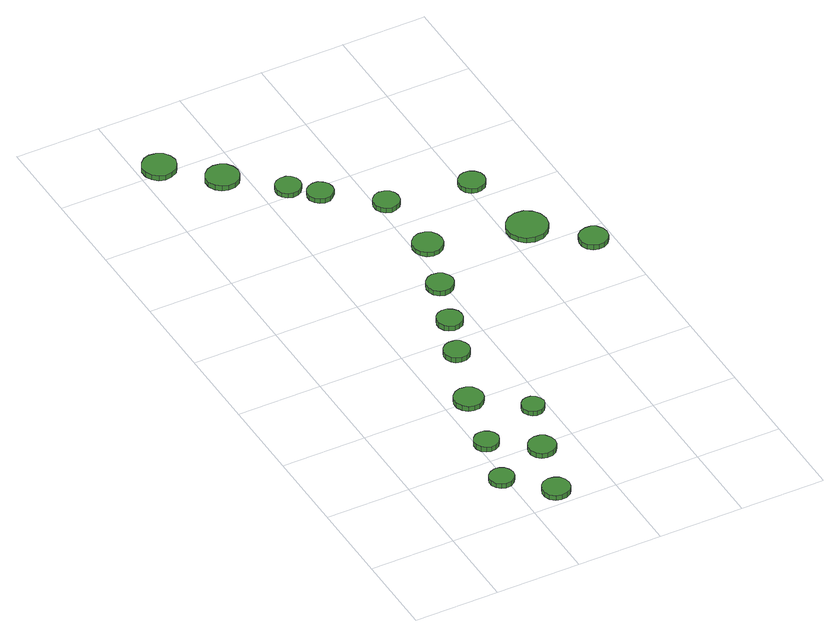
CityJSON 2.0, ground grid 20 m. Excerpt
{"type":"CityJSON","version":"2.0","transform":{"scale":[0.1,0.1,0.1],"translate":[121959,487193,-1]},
"CityObjects":{
"tree1":{"type":"SolitaryVegetationObject","attributes":{"function":"something"},"geometry":[{"type":"MultiSurface","lod":"1","boundaries":[[[0,1,2,3,4,5,6,7,8,9,10,11,12,13,14]],[[15,16,17,18,19,20,21,22,23,24,25,26,27,28,29]],[[0,29,28,1]],[[1,28,27,2]],[[2,27,26,3]],[[3,26,25,4]],[[4,25,24,5]],[[5,24,23,6]],[[6,23,22,7]],[[7,22,21,8]],[[8,21,20,9]],[[9,20,19,10]],[[10,19,18,11]],[[11,18,17,12]],[[12,17,16,13]],[[13,16,15,14]],[[14,15,29,0]]]}]},
"tree2":{"type":"SolitaryVegetationObject","attributes":{"function":"something"},"geometry":[{"type":"MultiSurface","lod":"1","boundaries":[[[30,31,32,33,34,35,36,37,38,39,40,41,42,43,44]],[[45,46,47,48,49,50,51,52,53,54,55,56,57,58,59]],[[30,59,58,31]],[[31,58,57,32]],[[32,57,56,33]],[[33,56,55,34]],[[34,55,54,35]],[[35,54,53,36]],[[36,53,52,37]],[[37,52,51,38]],[[38,51,50,39]],[[39,50,49,40]],[[40,49,48,41]],[[41,48,47,42]],[[42,47,46,43]],[[43,46,45,44]],[[44,45,59,30]]]}]},
"tree3":{"type":"SolitaryVegetationObject","attributes":{"function":"something"},"geometry":[{"type":"MultiSurface","lod":"1","boundaries":[[[60,61,62,63,64,65,66,67,68,69,70,71,72,73,74]],[[75,76,77,78,79,80,81,82,83,84,85,86,87,88,89]],[[60,89,88,61]],[[61,88,87,62]],[[62,87,86,63]],[[63,86,85,64]],[[64,85,84,65]],[[65,84,83,66]],[[66,83,82,67]],[[67,82,81,68]],[[68,81,80,69]],[[69,80,79,70]],[[70,79,78,71]],[[71,78,77,72]],[[72,77,76,73]],[[73,76,75,74]],[[74,75,89,60]]]}]},
"tree4":{"type":"SolitaryVegetationObject","attributes":{"function":"something"},"geometry":[{"type":"MultiSurface","lod":"1","boundaries":[[[90,91,92,93,94,95,96,97,98,99,100,101,102,103,104]],[[105,106,107,108,109,110,111,112,113,114,115,116,117,118,119]],[[90,119,118,91]],[[91,118,117,92]],[[92,117,116,93]],[[93,116,115,94]],[[94,115,114,95]],[[95,114,113,96]],[[96,113,112,97]],[[97,112,111,98]],[[98,111,110,99]],[[99,110,109,100]],[[100,109,108,101]],[[101,108,107,102]],[[102,107,106,103]],[[103,106,105,104]],[[104,105,119,90]]]}]},
"tree5":{"type":"SolitaryVegetationObject","attributes":{"function":"something"},"geometry":[{"type":"MultiSurface","lod":"1","boundaries":[[[120,121,122,123,124,125,126,127,128,129,130,131,132,133,134]],[[135,136,137,138,139,140,141,142,143,144,145,146,147,148,149]],[[120,149,148,121]],[[121,148,147,122]],[[122,147,146,123]],[[123,146,145,124]],[[124,145,144,125]],[[125,144,143,126]],[[126,143,142,127]],[[127,142,141,128]],[[128,141,140,129]],[[129,140,139,130]],[[130,139,138,131]],[[131,138,137,132]],[[132,137,136,133]],[[133,136,135,134]],[[134,135,149,120]]]}]},
"tree6":{"type":"SolitaryVegetationObject","attributes":{"function":"something"},"geometry":[{"type":"MultiSurface","lod":"1","boundaries":[[[150,151,152,153,154,155,156,157,158,159,160,161,162,163,164]],[[165,166,167,168,169,170,171,172,173,174,175,176,177,178,179]],[[150,179,178,151]],[[151,178,177,152]],[[152,177,176,153]],[[153,176,175,154]],[[154,175,174,155]],[[155,174,173,156]],[[156,173,172,157]],[[157,172,171,158]],[[158,171,170,159]],[[159,170,169,160]],[[160,169,168,161]],[[161,168,167,162]],[[162,167,166,163]],[[163,166,165,164]],[[164,165,179,150]]]}]},
"tree7":{"type":"SolitaryVegetationObject","attributes":{"function":"something"},"geometry":[{"type":"MultiSurface","lod":"1","boundaries":[[[180,181,182,183,184,185,186,187,188,189,190,191,192,193,194]],[[195,196,197,198,199,200,201,202,203,204,205,206,207,208,209]],[[180,209,208,181]],[[181,208,207,182]],[[182,207,206,183]],[[183,206,205,184]],[[184,205,204,185]],[[185,204,203,186]],[[186,203,202,187]],[[187,202,201,188]],[[188,201,200,189]],[[189,200,199,190]],[[190,199,198,191]],[[191,198,197,192]],[[192,197,196,193]],[[193,196,195,194]],[[194,195,209,180]]]}]},
"tree8":{"type":"SolitaryVegetationObject","attributes":{"function":"something"},"geometry":[{"type":"MultiSurface","lod":"1","boundaries":[[[210,211,212,213,214,215,216,217,218,219,220,221,222,223,224]],[[225,226,227,228,229,230,231,232,233,234,235,236,237,238,239]],[[210,239,238,211]],[[211,238,237,212]],[[212,237,236,213]],[[213,236,235,214]],[[214,235,234,215]],[[215,234,233,216]],[[216,233,232,217]],[[217,232,231,218]],[[218,231,230,219]],[[219,230,229,220]],[[220,229,228,221]],[[221,228,227,222]],[[222,227,226,223]],[[223,226,225,224]],[[224,225,239,210]]]}]},
"tree9":{"type":"SolitaryVegetationObject","attributes":{"function":"something"},"geometry":[{"type":"MultiSurface","lod":"1","boundaries":[[[240,241,242,243,244,245,246,247,248,249,250,251,252,253,254]],[[255,256,257,258,259,260,261,262,263,264,265,266,267,268,269]],[[240,269,268,241]],[[241,268,267,242]],[[242,267,266,243]],[[243,266,265,244]],[[244,265,264,245]],[[245,264,263,246]],[[246,263,262,247]],[[247,262,261,248]],[[248,261,260,249]],[[249,260,259,250]],[[250,259,258,251]],[[251,258,257,252]],[[252,257,256,253]],[[253,256,255,254]],[[254,255,269,240]]]}]},
"tree10":{"type":"SolitaryVegetationObject","attributes":{"function":"something"},"geometry":[{"type":"MultiSurface","lod":"1","boundaries":[[[270,271,272,273,274,275,276,277,278,279,280,281,282,283,284]],[[285,286,287,288,289,290,291,292,293,294,295,296,297,298,299]],[[270,299,298,271]],[[271,298,297,272]],[[272,297,296,273]],[[273,296,295,274]],[[274,295,294,275]],[[275,294,293,276]],[[276,293,292,277]],[[277,292,291,278]],[[278,291,290,279]],[[279,290,289,280]],[[280,289,288,281]],[[281,288,287,282]],[[282,287,286,283]],[[283,286,285,284]],[[284,285,299,270]]]}]},
"tree11":{"type":"SolitaryVegetationObject","attributes":{"function":"something"},"geometry":[{"type":"MultiSurface","lod":"1","boundaries":[[[300,301,302,303,304,305,306,307,308,309,310,311,312,313,314]],[[315,316,317,318,319,320,321,322,323,324,325,326,327,328,329]],[[300,329,328,301]],[[301,328,327,302]],[[302,327,326,303]],[[303,326,325,304]],[[304,325,324,305]],[[305,324,323,306]],[[306,323,322,307]],[[307,322,321,308]],[[308,321,320,309]],[[309,320,319,310]],[[310,319,318,311]],[[311,318,317,312]],[[312,317,316,313]],[[313,316,315,314]],[[314,315,329,300]]]}]},
"tree12":{"type":"SolitaryVegetationObject","attributes":{"function":"something"},"geometry":[{"type":"MultiSurface","lod":"1","boundaries":[[[330,331,332,333,334,335,336,337,338,339,340,341,342,343,344]],[[345,346,347,348,349,350,351,352,353,354,355,356,357,358,359]],[[330,359,358,331]],[[331,358,357,332]],[[332,357,356,333]],[[333,356,355,334]],[[334,355,354,335]],[[335,354,353,336]],[[336,353,352,337]],[[337,352,351,338]],[[338,351,350,339]],[[339,350,349,340]],[[340,349,348,341]],[[341,348,347,342]],[[342,347,346,343]],[[343,346,345,344]],[[344,345,359,330]]]}]},
"tree13":{"type":"SolitaryVegetationObject","attributes":{"function":"something"},"geometry":[{"type":"MultiSurface","lod":"1","boundaries":[[[360,361,362,363,364,365,366,367,368,369,370,371,372,373,374]],[[375,376,377,378,379,380,381,382,383,384,385,386,387,388,389]],[[360,389,388,361]],[[361,388,387,362]],[[362,387,386,363]],[[363,386,385,364]],[[364,385,384,365]],[[365,384,383,366]],[[366,383,382,367]],[[367,382,381,368]],[[368,381,380,369]],[[369,380,379,370]],[[370,379,378,371]],[[371,378,377,372]],[[372,377,376,373]],[[373,376,375,374]],[[374,375,389,360]]]}]},
"tree14":{"type":"SolitaryVegetationObject","attributes":{"function":"something"},"geometry":[{"type":"MultiSurface","lod":"1","boundaries":[[[390,391,392,393,394,395,396,397,398,399,400,401,402,403,404]],[[405,406,407,408,409,410,411,412,413,414,415,416,417,418,419]],[[390,419,418,391]],[[391,418,417,392]],[[392,417,416,393]],[[393,416,415,394]],[[394,415,414,395]],[[395,414,413,396]],[[396,413,412,397]],[[397,412,411,398]],[[398,411,410,399]],[[399,410,409,400]],[[400,409,408,401]],[[401,408,407,402]],[[402,407,406,403]],[[403,406,405,404]],[[404,405,419,390]]]}]},
"tree15":{"type":"SolitaryVegetationObject","attributes":{"function":"something"},"geometry":[{"type":"MultiSurface","lod":"1","boundaries":[[[420,421,422,423,424,425,426,427,428,429,430,431,432,433,434]],[[435,436,437,438,439,440,441,442,443,444,445,446,447,448,449]],[[420,449,448,421]],[[421,448,447,422]],[[422,447,446,423]],[[423,446,445,424]],[[424,445,444,425]],[[425,444,443,426]],[[426,443,442,427]],[[427,442,441,428]],[[428,441,440,429]],[[429,440,439,430]],[[430,439,438,431]],[[431,438,437,432]],[[432,437,436,433]],[[433,436,435,434]],[[434,435,449,420]]]}]},
"tree16":{"type":"SolitaryVegetationObject","attributes":{"function":"something"},"geometry":[{"type":"MultiSurface","lod":"1","boundaries":[[[450,451,452,453,454,455,456,457,458,459,460,461,462,463,464]],[[465,466,467,468,469,470,471,472,473,474,475,476,477,478,479]],[[450,479,478,451]],[[451,478,477,452]],[[452,477,476,453]],[[453,476,475,454]],[[454,475,474,455]],[[455,474,473,456]],[[456,473,472,457]],[[457,472,471,458]],[[458,471,470,459]],[[459,470,469,460]],[[460,469,468,461]],[[461,468,467,462]],[[462,467,466,463]],[[463,466,465,464]],[[464,465,479,450]]]}]},
"tree17":{"type":"SolitaryVegetationObject","attributes":{"function":"something"},"geometry":[{"type":"MultiSurface","lod":"1","boundaries":[[[480,481,482,483,484,485,486,487,488,489,490,491,492,493,494]],[[495,496,497,498,499,500,501,502,503,504,505,506,507,508,509]],[[480,509,508,481]],[[481,508,507,482]],[[482,507,506,483]],[[483,506,505,484]],[[484,505,504,485]],[[485,504,503,486]],[[486,503,502,487]],[[487,502,501,488]],[[488,501,500,489]],[[489,500,499,490]],[[490,499,498,491]],[[491,498,497,492]],[[492,497,496,493]],[[493,496,495,494]],[[494,495,509,480]]]}]},
"tree18":{"type":"SolitaryVegetationObject","attributes":{"function":"something"},"geometry":[{"type":"MultiSurface","lod":"1","boundaries":[[[510,511,512,513,514,515,516,517,518,519,520,521,522,523,524]],[[525,526,527,528,529,530,531,532,533,534,535,536,537,538,539]],[[510,539,538,511]],[[511,538,537,512]],[[512,537,536,513]],[[513,536,535,514]],[[514,535,534,515]],[[515,534,533,516]],[[516,533,532,517]],[[517,532,531,518]],[[518,531,530,519]],[[519,530,529,520]],[[520,529,528,521]],[[521,528,527,522]],[[522,527,526,523]],[[523,526,525,524]],[[524,525,539,510]]]}]}
},
"vertices":[
[218,128,24],[215,140,24],[208,150,24],[198,156,24],[186,157,24],[175,153,24],[166,145,24],[161,134,24],[161,123,24],[166,112,24],[175,104,24],[186,100,24],[198,101,24],[208,107,24],[215,117,24],[215,117,12],[208,107,12],[198,101,12],[186,100,12],[175,104,12],[166,112,12],[161,123,12],[161,134,12],[166,145,12],[175,153,12],[186,157,12],[198,156,12],[208,150,12],[215,140,12],[218,128,12],
[307,41,24],[304,54,24],[297,65,24],[285,71,24],[272,73,24],[259,69,24],[249,60,24],[244,48,24],[244,34,24],[249,22,24],[259,13,24],[272,9,24],[285,11,24],[297,17,24],[304,28,24],[304,28,11],[297,17,11],[285,11,11],[272,9,11],[259,13,11],[249,22,11],[244,34,11],[244,48,11],[249,60,11],[259,69,11],[272,73,11],[285,71,11],[297,65,11],[304,54,11],[307,41,11],
[249,254,24],[246,266,24],[239,275,24],[229,281,24],[217,282,24],[206,279,24],[197,271,24],[192,260,24],[192,248,24],[197,237,24],[206,229,24],[217,226,24],[229,227,24],[239,233,24],[246,242,24],[246,242,11],[239,233,11],[229,227,11],[217,226,11],[206,229,11],[197,237,11],[192,248,11],[192,260,11],[197,271,11],[206,279,11],[217,282,11],[229,281,11],[239,275,11],[246,266,11],[249,254,11],
[285,392,31],[282,406,31],[274,417,31],[261,424,31],[247,426,31],[234,421,31],[224,412,31],[218,399,31],[218,385,31],[224,372,31],[234,362,31],[247,358,31],[261,359,31],[274,367,31],[282,378,31],[282,378,18],[274,367,18],[261,359,18],[247,358,18],[234,362,18],[224,372,18],[218,385,18],[218,399,18],[224,412,18],[234,421,18],[247,426,18],[261,424,18],[274,417,18],[282,406,18],[285,392,18],
[349,181,24],[346,194,24],[338,205,24],[327,211,24],[314,213,24],[301,209,24],[291,200,24],[286,188,24],[286,174,24],[291,162,24],[301,153,24],[314,149,24],[327,151,24],[338,157,24],[346,168,24],[346,168,11],[338,157,11],[327,151,11],[314,149,11],[301,153,11],[291,162,11],[286,174,11],[286,188,11],[291,200,11],[301,209,11],[314,213,11],[327,211,11],[338,205,11],[346,194,11],[349,181,11],
[391,309,27],[388,319,27],[382,328,27],[372,334,27],[361,335,27],[351,332,27],[343,324,27],[338,314,27],[338,303,27],[343,293,27],[351,286,27],[361,282,27],[372,283,27],[382,289,27],[388,298,27],[388,298,15],[382,289,15],[372,283,15],[361,282,15],[351,286,15],[343,293,15],[338,303,15],[338,314,15],[343,324,15],[351,332,15],[361,335,15],[372,334,15],[382,328,15],[388,319,15],[391,309,15],
[85,1410,27],[81,1426,27],[72,1439,27],[57,1447,27],[41,1449,27],[26,1444,27],[14,1433,27],[7,1418,27],[7,1402,27],[14,1387,27],[26,1376,27],[41,1371,27],[57,1373,27],[72,1381,27],[81,1394,27],[81,1394,14],[72,1381,14],[57,1373,14],[41,1371,14],[26,1376,14],[14,1387,14],[7,1402,14],[7,1418,14],[14,1433,14],[26,1444,14],[41,1449,14],[57,1447,14],[72,1439,14],[81,1426,14],[85,1410,14],
[337,547,30],[334,559,30],[327,570,30],[316,576,30],[303,577,30],[291,573,30],[282,565,30],[277,553,30],[277,541,30],[282,529,30],[291,521,30],[303,517,30],[316,518,30],[327,525,30],[334,535,30],[334,535,17],[327,525,17],[316,518,17],[303,517,17],[291,521,17],[282,529,17],[277,541,17],[277,553,17],[282,565,17],[291,573,17],[303,577,17],[316,576,17],[327,570,17],[334,559,17],[337,547,17],
[187,1315,26],[184,1330,26],[175,1343,26],[161,1351,26],[145,1353,26],[130,1348,26],[118,1337,26],[111,1323,26],[111,1307,26],[118,1292,26],[130,1282,26],[145,1277,26],[161,1278,26],[175,1286,26],[184,1299,26],[184,1299,13],[175,1286,13],[161,1278,13],[145,1277,13],[130,1282,13],[118,1292,13],[111,1307,13],[111,1323,13],[118,1337,13],[130,1348,13],[145,1353,13],[161,1351,13],[175,1343,13],[184,1330,13],[187,1315,13],
[378,656,24],[376,668,24],[368,678,24],[357,685,24],[345,686,24],[333,682,24],[324,674,24],[319,662,24],[319,650,24],[324,638,24],[333,630,24],[345,626,24],[357,627,24],[368,633,24],[376,644,24],[376,644,11],[368,633,11],[357,627,11],[345,626,11],[333,630,11],[324,638,11],[319,650,11],[319,662,11],[324,674,11],[333,682,11],[345,686,11],[357,685,11],[368,678,11],[376,668,11],[378,656,11],
[420,774,23],[417,786,23],[409,797,23],[398,803,23],[385,805,23],[373,801,23],[363,792,23],[358,780,23],[358,767,23],[363,755,23],[373,746,23],[385,742,23],[398,744,23],[409,750,23],[417,761,23],[417,761,10],[409,750,10],[398,744,10],[385,742,10],[373,746,10],[363,755,10],[358,767,10],[358,780,10],[363,792,10],[373,801,10],[385,805,10],[398,803,10],[409,797,10],[417,786,10],[420,774,10],
[287,1217,26],[285,1230,26],[277,1240,26],[267,1246,26],[254,1247,26],[242,1243,26],[233,1235,26],[228,1224,26],[228,1211,26],[233,1200,26],[242,1191,26],[254,1187,26],[267,1189,26],[277,1195,26],[285,1205,26],[285,1205,14],[277,1195,14],[267,1189,14],[254,1187,14],[242,1191,14],[233,1200,14],[228,1211,14],[228,1224,14],[233,1235,14],[242,1243,14],[254,1247,14],[267,1246,14],[277,1240,14],[285,1230,14],[287,1217,14],
[339,1168,26],[337,1180,26],[329,1190,26],[319,1197,26],[306,1198,26],[294,1194,26],[285,1186,26],[280,1174,26],[280,1162,26],[285,1150,26],[294,1142,26],[306,1138,26],[319,1139,26],[329,1146,26],[337,1156,26],[337,1156,14],[329,1146,14],[319,1139,14],[306,1138,14],[294,1142,14],[285,1150,14],[280,1162,14],[280,1174,14],[285,1186,14],[294,1194,14],[306,1198,14],[319,1197,14],[329,1190,14],[337,1180,14],[339,1168,14],
[463,902,26],[460,917,26],[452,929,26],[439,936,26],[424,938,26],[410,933,26],[400,923,26],[394,910,26],[394,895,26],[400,882,26],[410,872,26],[424,867,26],[439,869,26],[452,876,26],[460,888,26],[460,888,14],[452,876,14],[439,869,14],[424,867,14],[410,872,14],[400,882,14],[394,895,14],[394,910,14],[400,923,14],[410,933,14],[424,938,14],[439,936,14],[452,929,14],[460,917,14],[463,902,14],
[448,1071,28],[446,1083,28],[439,1093,28],[428,1099,28],[415,1101,28],[403,1097,28],[394,1088,28],[389,1077,28],[389,1064,28],[394,1053,28],[403,1044,28],[415,1040,28],[428,1042,28],[439,1048,28],[446,1058,28],[446,1058,15],[439,1048,15],[428,1042,15],[415,1040,15],[403,1044,15],[394,1053,15],[389,1064,15],[389,1077,15],[394,1088,15],[403,1097,15],[415,1101,15],[428,1099,15],[439,1093,15],[446,1083,15],[448,1071,15],
[692,852,27],[688,871,27],[677,887,27],[660,897,27],[640,899,27],[621,893,27],[607,880,27],[599,862,27],[599,842,27],[607,824,27],[621,811,27],[640,805,27],[660,807,27],[677,817,27],[688,833,27],[688,833,14],[677,817,14],[660,807,14],[640,805,14],[621,811,14],[607,824,14],[599,842,14],[599,862,14],[607,880,14],[621,893,14],[640,899,14],[660,897,14],[677,887,14],[688,871,14],[692,852,14],
[642,1040,29],[640,1053,29],[632,1063,29],[621,1070,29],[608,1071,29],[596,1067,29],[586,1058,29],[581,1047,29],[581,1034,29],[586,1022,29],[596,1013,29],[608,1009,29],[621,1011,29],[632,1017,29],[640,1028,29],[640,1028,17],[632,1017,17],[621,1011,17],[608,1009,17],[596,1013,17],[586,1022,17],[581,1034,17],[581,1047,17],[586,1058,17],[596,1067,17],[608,1071,17],[621,1070,17],[632,1063,17],[640,1053,17],[642,1040,17],
[789,757,21],[786,770,21],[778,781,21],[766,788,21],[753,789,21],[740,785,21],[729,776,21],[724,764,21],[724,750,21],[729,737,21],[740,728,21],[753,724,21],[766,725,21],[778,732,21],[786,743,21],[786,743,8],[778,732,8],[766,725,8],[753,724,8],[740,728,8],[729,737,8],[724,750,8],[724,764,8],[729,776,8],[740,785,8],[753,789,8],[766,788,8],[778,781,8],[786,770,8],[789,757,8]
]}
